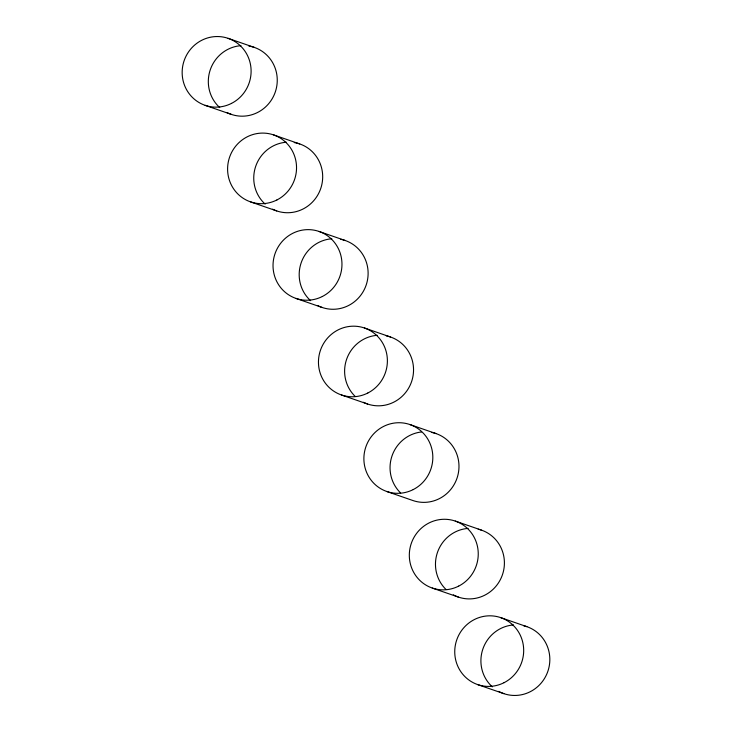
<?xml version="1.0" encoding="UTF-8"?>
<svg xmlns="http://www.w3.org/2000/svg" width="732" height="732" viewBox="0 0 732 732"><rect width="100%" height="100%" fill="white"/><g stroke="black" fill="none" stroke-linecap="round" stroke-linejoin="round"><path stroke-width="1.1" d="M228.119 38.339L254.278 47.388M205.134 105.335L231.294 114.384M273.548 134.889L299.708 143.939M250.564 201.886L276.723 210.926M318.978 231.431L345.138 240.48M296.002 298.427L322.153 307.477M364.417 327.982L390.568 337.022M341.432 394.978L367.583 404.018M409.847 424.523L435.998 433.573M386.862 491.52L413.022 500.569A35.411 34.358 -70.9 0 0 457.692 476.001A35.411 34.358 -70.9 0 0 431.66 432.402M455.277 521.074L481.436 530.114M432.292 588.061L458.452 597.111M500.706 617.616L526.866 626.665M477.722 684.612L503.881 693.662M248.825 46.015A35.411 34.358 -70.9 0 1 275.47 91.473A35.411 34.358 -70.9 0 1 227.149 112.636M219.728 107.567A35.411 34.358 -70.9 0 1 210.285 69.741A35.411 34.358 -70.9 0 1 240.965 45.677M294.255 142.566A35.411 34.358 -70.9 0 1 320.9 188.023A35.411 34.358 -70.9 0 1 272.578 209.187M265.167 204.109A35.411 34.358 -70.9 0 1 255.715 166.283A35.411 34.358 -70.9 0 1 286.395 142.218M340.801 239.309A35.411 34.358 -70.9 0 1 366.146 285.123A35.411 34.358 -70.9 0 1 318.008 305.729M310.597 300.66A35.411 34.358 -70.9 0 1 301.154 262.834A35.411 34.358 -70.9 0 1 331.825 238.769M386.231 335.86A35.411 34.358 -70.9 0 1 411.576 381.665A35.411 34.358 -70.9 0 1 363.447 402.28M355.194 396.433A35.411 34.358 -70.9 0 1 346.776 358.826A35.411 34.358 -70.9 0 1 377.264 335.311M400.624 492.975A35.411 34.358 -70.9 0 1 392.013 455.926A35.411 34.358 -70.9 0 1 421.559 431.962M478.197 529.19A35.411 34.358 -70.9 0 1 502.042 575.855A35.411 34.358 -70.9 0 1 453.3 594.841M446.053 589.525A35.411 34.358 -70.9 0 1 437.635 551.919A35.411 34.358 -70.9 0 1 468.123 528.403M523.627 625.732A35.411 34.358 -70.9 0 1 547.472 672.397A35.411 34.358 -70.9 0 1 498.73 691.392M492.316 686.845A35.411 34.358 -70.9 0 1 482.873 649.019A35.411 34.358 -70.9 0 1 513.553 624.945M231.486 103.404A35.411 34.358 -70.9 0 0 236.143 42.364A35.411 34.358 -70.9 0 0 182.259 69.741A35.411 34.358 -70.9 0 0 231.486 103.404M276.916 199.955A35.411 34.358 -70.9 0 0 281.573 138.915A35.411 34.358 -70.9 0 0 227.698 166.292A35.411 34.358 -70.9 0 0 276.916 199.955M322.345 296.497A35.411 34.358 -70.9 0 0 327.003 235.457A35.411 34.358 -70.9 0 0 273.127 262.834A35.411 34.358 -70.9 0 0 322.345 296.497M367.775 393.038A35.411 34.358 -70.9 0 0 372.432 332.008A35.411 34.358 -70.9 0 0 318.557 359.385A35.411 34.358 -70.9 0 0 367.775 393.038M413.205 489.589A35.411 34.358 -70.9 0 0 417.862 428.549A35.411 34.358 -70.9 0 0 363.987 455.926A35.411 34.358 -70.9 0 0 413.205 489.589M458.635 586.131A35.411 34.358 -70.9 0 0 463.292 525.1A35.411 34.358 -70.9 0 0 409.417 552.477A35.411 34.358 -70.9 0 0 458.635 586.131M504.064 682.682A35.411 34.358 -70.9 0 0 508.722 621.642A35.411 34.358 -70.9 0 0 454.847 649.019A35.411 34.358 -70.9 0 0 504.064 682.682"/></g></svg>
